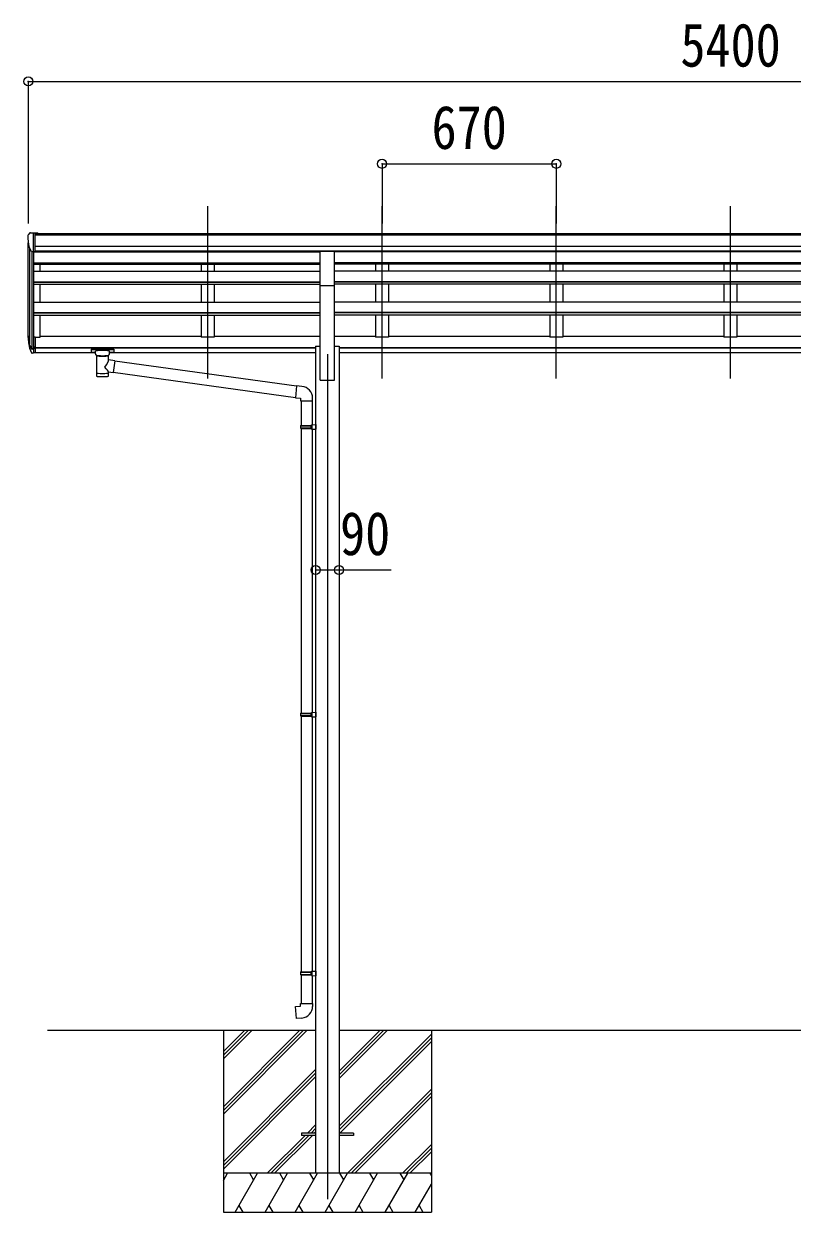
# Model space of a CAD drawing. Units: millimetres at full size. Extents: x -9783 to 33612, y -6828 to 13249.
# Drawn here: x 603 to 3558, y -4202 to 368 of the extents above; entities that cross this region are included whole.
import ezdxf
from ezdxf.enums import TextEntityAlignment as Align

# ---------------------------------------------------------------- set-up
doc = ezdxf.new("R2010")
doc.units = ezdxf.units.MM
doc.header["$LTSCALE"] = 35
doc.header["$PDMODE"] = 32
doc.header["$PDSIZE"] = 35
for name, color, linetype, lineweight in [('0-0_0', 7, 'Continuous', 9), ('0-1_本体', 4, 'Continuous', 9), ('0-2_部品', 7, 'Continuous', 9), ('0-8_PARTS2', 2, 'Continuous', 9), ('0-A_寸法', 6, 'Continuous', 9)]:
    doc.layers.add(name, color=color, linetype=linetype, lineweight=lineweight)
doc.styles.add('ＭＳ ゴシック', font='')
doc.styles.get('ＭＳ ゴシック').set_extended_font_data('MS Gothic')

msp = doc.modelspace()

# ---------------------------------------------------------------- linework, layer by layer
at = {"layer": '0-0_0'}
for p, q in [((694.61, -3502.44), (1725.41, -3502.44)), ((1370.61, -3502.44), (1370.61, -4202.44)), ((1370.61, -3796.62), (1664.79, -3502.44)), ((1370.61, -3810.76), (1678.94, -3502.44)), ((1370.61, -3824.9), (1693.08, -3502.44)), ((1370.61, -3612.77), (1480.95, -3502.44)), ((1370.61, -3598.63), (1466.8, -3502.44)), ((1370.61, -3584.49), (1452.66, -3502.44)), ((1815.81, -3688.07), (2001.45, -3502.44)), ((1815.81, -3673.93), (1987.3, -3502.44)), ((1815.81, -3659.79), (1973.16, -3502.44)), ((1815.81, -3502.44), (4825.41, -3502.44)), ((1815.81, -3871.92), (2170.61, -3517.12)), ((2170.61, -3502.44), (2170.61, -4202.44)), ((1815.81, -3886.06), (2170.61, -3531.26)), ((1818.08, -3897.94), (2170.61, -3545.4)), ((1370.61, -4008.75), (1725.41, -3653.95)), ((1370.61, -4022.89), (1725.41, -3668.09)), ((1370.61, -4037.03), (1725.41, -3682.24)), ((1847.42, -4052.44), (2170.61, -3729.25)), ((1861.57, -4052.44), (2170.61, -3743.39)), ((1875.71, -4052.44), (2170.61, -3757.54)), ((1693.56, -3897.94), (1725.41, -3866.08)), ((1707.7, -3897.94), (1725.41, -3880.23)), ((1539.06, -4052.44), (1684.56, -3906.94)), ((1553.2, -4052.44), (1698.7, -3906.94)), ((1567.34, -4052.44), (1712.84, -3906.94)), ((1721.84, -3897.94), (1725.41, -3894.37)), ((2059.56, -4052.44), (2170.61, -3941.38)), ((2073.7, -4052.44), (2170.61, -3955.52)), ((2087.84, -4052.44), (2170.61, -3969.67)), ((2170.61, -4052.44), (1370.61, -4052.44)), ((1370.61, -4079.94), (1386.49, -4052.44)), ((1415.36, -4202.44), (1501.96, -4052.44)), ((1486.96, -4078.42), (1471.96, -4052.44)), ((1530.83, -4202.44), (1617.43, -4052.44)), ((1602.43, -4078.42), (1587.43, -4052.44)), ((1646.3, -4202.44), (1732.9, -4052.44)), ((1717.9, -4078.42), (1702.9, -4052.44)), ((1761.77, -4202.44), (1848.37, -4052.44)), ((1833.37, -4078.42), (1818.37, -4052.44)), ((1877.24, -4202.44), (1963.84, -4052.44)), ((1948.84, -4078.42), (1933.84, -4052.44)), ((1992.71, -4202.44), (2079.31, -4052.44)), ((2049.31, -4052.44), (2064.31, -4078.42)), ((2164.78, -4052.44), (2170.61, -4062.54)), ((2108.18, -4202.44), (2170.61, -4094.3)), ((1370.61, -4202.44), (2170.61, -4202.44)), ((1430.36, -4176.46), (1445.36, -4202.44)), ((1545.83, -4176.46), (1560.83, -4202.44)), ((1661.3, -4176.46), (1676.3, -4202.44)), ((1776.77, -4176.46), (1791.77, -4202.44)), ((1892.24, -4176.46), (1907.24, -4202.44)), ((2007.71, -4176.46), (2022.71, -4202.44)), ((2123.18, -4176.46), (2138.18, -4202.44))]:
    msp.add_line(p, q, dxfattribs=at)
at = {"layer": '0-1_本体'}
for p, q in [((647.11, -438.32), (5994.11, -438.32)), ((647.11, -443.67), (5994.11, -443.67)), ((620.62, -839.32), (620.61, -475.07)), ((624.9, -493.87), (624.9, -863.58)), ((647.11, -487.2), (5994.11, -487.2)), ((634.61, -509.23), (634.61, -881.58)), ((640.61, -509.7), (640.61, -837.14)), ((640.61, -509.71), (1743.11, -509.71)), ((647.11, -504.87), (5994.11, -504.87)), ((1743.11, -507.24), (647.11, -507.24)), ((1285.61, -507.24), (1285.61, -509.71)), ((1335.61, -507.24), (1335.61, -509.71)), ((4843.11, -509.71), (1798.11, -509.71)), ((1955.61, -507.24), (1955.61, -509.71)), ((2005.61, -507.24), (2005.61, -509.71)), ((2625.61, -507.24), (2625.61, -509.71)), ((2675.61, -507.24), (2675.61, -509.71)), ((3295.61, -507.24), (3295.61, -509.71)), ((3345.61, -507.24), (3345.61, -509.71)), ((640.61, -551.9), (1743.11, -551.9)), ((640.61, -553.3), (1743.11, -553.3)), ((640.61, -556.99), (1743.11, -556.99)), ((640.61, -584.23), (1743.11, -584.23)), ((665.61, -584.23), (665.61, -556.99)), ((1285.61, -556.99), (1285.61, -584.23)), ((1335.61, -556.99), (1335.61, -584.23)), ((4843.11, -551.9), (1798.11, -551.9)), ((4843.11, -553.3), (1798.11, -553.3)), ((4843.11, -556.99), (1798.11, -556.99)), ((4843.11, -584.23), (1798.11, -584.23)), ((1955.61, -556.99), (1955.61, -584.23)), ((2005.61, -556.99), (2005.61, -584.23)), ((2625.61, -556.99), (2625.61, -584.23)), ((2675.61, -556.99), (2675.61, -584.23)), ((3295.61, -556.99), (3295.61, -584.23)), ((3345.61, -556.99), (3345.61, -584.23)), ((640.61, -624.96), (1743.11, -624.96)), ((640.61, -626.45), (1743.11, -626.45)), ((640.61, -633.26), (1743.11, -633.26)), ((665.61, -702.74), (665.61, -633.26)), ((1285.61, -633.26), (1285.61, -702.74)), ((1335.61, -633.26), (1335.61, -702.74)), ((1743.11, -1002.44), (1743.11, -638.5)), ((4843.11, -624.96), (1798.11, -624.96)), ((4843.11, -626.45), (1798.11, -626.45)), ((4843.11, -633.26), (1798.11, -633.26)), ((1798.11, -1002.44), (1798.11, -638.5)), ((1955.61, -633.26), (1955.61, -702.74)), ((2005.61, -633.26), (2005.61, -702.74)), ((2625.61, -633.26), (2625.61, -702.74)), ((2675.61, -633.26), (2675.61, -702.74)), ((3295.61, -633.26), (3295.61, -702.74)), ((3345.61, -633.26), (3345.61, -702.74)), ((640.61, -702.74), (1743.11, -702.74)), ((4843.11, -702.74), (1798.11, -702.74)), ((640.61, -742.06), (1743.11, -742.06)), ((640.61, -743.54), (1743.11, -743.54)), ((640.61, -753.02), (1743.11, -753.02)), ((665.62, -837.97), (665.62, -753.02)), ((1285.61, -753.02), (1285.61, -837.97)), ((4843.11, -742.06), (1798.11, -742.06)), ((4843.11, -743.54), (1798.11, -743.54)), ((4843.11, -753.02), (1798.11, -753.02)), ((1955.61, -753.02), (1955.61, -837.97)), ((2625.61, -753.02), (2625.61, -837.97)), ((3295.61, -753.02), (3295.61, -837.97)), ((647.11, -837.97), (665.62, -837.97)), ((665.61, -833.17), (1285.61, -833.17)), ((1335.61, -833.17), (1743.11, -833.17)), ((1798.11, -833.17), (1955.61, -833.17)), ((2005.61, -833.17), (2625.61, -833.17)), ((2675.61, -833.17), (3295.61, -833.17)), ((3345.61, -833.17), (3965.61, -833.17)), ((647.11, -877.48), (1725.41, -877.48)), ((647.11, -878.86), (1725.41, -878.86)), ((647.11, -896.04), (878.61, -896.04)), ((932.61, -896.04), (1725.41, -896.04)), ((1725.41, -872.44), (1743.11, -872.44)), ((1725.41, -872.44), (1725.41, -4052.44)), ((1798.11, -872.44), (1815.81, -872.44)), ((1815.81, -872.44), (1815.81, -4052.44)), ((1815.81, -877.48), (4825.41, -877.48)), ((1815.81, -878.86), (4825.41, -878.86)), ((1815.81, -896.04), (4825.41, -896.04)), ((1743.11, -1002.44), (1798.11, -1002.44))]:
    msp.add_line(p, q, dxfattribs=at)
for points in [[(1798.11, -507.24), (4660.61, -507.36), (4843.11, -507.36)], [(1335.61, -753.02), (1335.61, -837.97), (1285.61, -837.97)], [(2005.61, -753.02), (2005.61, -837.97), (1955.61, -837.97)], [(2675.61, -753.02), (2675.61, -837.97), (2625.61, -837.97)], [(3345.61, -753.02), (3345.61, -837.97), (3295.61, -837.97)]]:
    msp.add_lwpolyline(points, dxfattribs=at)
at = {"layer": '0-2_部品'}
for p, q in [((618.61, -446.09), (618.61, -446.72)), ((625.52, -437.28), (621.46, -443.09)), ((628.61, -436.72), (626.28, -436.86)), ((628.61, -436.72), (647.11, -436.72)), ((640.61, -509.7), (640.61, -436.72)), ((647.11, -436.72), (657.11, -436.8)), ((647.11, -508.7), (647.11, -436.72)), ((657.11, -438.32), (657.11, -436.8)), ((632.99, -507.89), (623.72, -491.82)), ((640.61, -509.7), (635.41, -509.38)), ((647.11, -508.7), (640.61, -508.7)), ((1743.11, -506.58), (1798.11, -506.58)), ((1743.11, -638.66), (1743.11, -506.58)), ((1798.11, -638.66), (1798.11, -506.58)), ((1743.11, -638.66), (1798.11, -638.66)), ((623.01, -863.19), (633.17, -882.36)), ((634.18, -881.11), (624.43, -862.69)), ((640.61, -837.14), (640.61, -899.03)), ((647.11, -837.14), (640.61, -837.14)), ((647.11, -837.14), (647.11, -898.21)), ((625.59, -880.04), (633.17, -897.53)), ((640.61, -881.86), (635.48, -881.86)), ((640.61, -883.86), (635.77, -883.86)), ((640.61, -899.03), (635.77, -899.03)), ((647.11, -875.46), (640.61, -875.46)), ((647.11, -880.86), (640.61, -880.86)), ((647.11, -898.21), (640.61, -898.21)), ((862.11, -883.92), (862.11, -894.68)), ((862.11, -884.11), (862.11, -885.65)), ((864.11, -883.26), (947.11, -883.26)), ((864.11, -885.43), (947.11, -885.43)), ((864.11, -895.34), (878.61, -895.34)), ((878.61, -902.15), (878.61, -891.88)), ((882.71, -906.65), (882.7, -986.94)), ((928.51, -924.22), (928.51, -906.64)), ((932.61, -902.15), (932.61, -891.88)), ((932.61, -895.34), (947.11, -895.34)), ((949.11, -883.92), (949.11, -894.68)), ((953.74, -928.13), (928.51, -924.22)), ((953.74, -928.13), (946.72, -973.39)), ((953.74, -928.13), (1651.7, -1024.93)), ((928.53, -986.94), (928.51, -970.32)), ((928.51, -970.57), (946.72, -973.39)), ((1647.69, -1070.75), (946.72, -973.39)), ((1672.54, -1026.75), (1651.7, -1024.93)), ((1667.61, -1082.5), (1713.61, -1082.5)), ((1669.61, -1082.5), (1669.61, -1176.5)), ((1711.61, -1082.5), (1711.61, -1173.94)), ((1713.61, -1082.5), (1713.61, -1071.58)), ((1667.61, -1178.5), (1668.61, -1176.5)), ((1667.61, -1178.5), (1711.61, -1178.5)), ((1667.61, -1178.5), (1667.61, -1186.5)), ((1667.61, -1186.5), (1711.61, -1186.5)), ((1667.61, -1186.5), (1668.61, -1188.5)), ((1668.61, -1176.5), (1711.61, -1176.5)), ((1707.14, -1178.5), (1706.71, -1176.5)), ((1709.61, -1174), (1725.61, -1173.53)), ((1709.61, -1176), (1709.61, -1174)), ((1709.61, -1176), (1711.61, -1176)), ((1725.61, -1173.53), (1725.61, -1191.47)), ((1668.61, -1188.5), (1711.61, -1188.5)), ((1669.61, -1188.5), (1669.61, -2282.69)), ((1709.61, -1191), (1709.61, -1189)), ((1709.61, -1191), (1725.61, -1191.47)), ((1711.61, -1191.06), (1711.61, -2280.13)), ((1667.61, -2284.69), (1668.61, -2282.69)), ((1667.61, -2284.69), (1711.61, -2284.69)), ((1667.61, -2284.69), (1667.61, -2292.69)), ((1668.61, -2282.69), (1711.61, -2282.69)), ((1707.14, -2284.69), (1706.71, -2282.69)), ((1709.61, -2280.19), (1725.61, -2279.71)), ((1709.61, -2282.19), (1709.61, -2280.19)), ((1709.61, -2282.19), (1711.61, -2282.19)), ((1725.61, -2279.71), (1725.61, -2297.66)), ((1667.61, -2292.69), (1711.61, -2292.69)), ((1667.61, -2292.69), (1668.61, -2294.69)), ((1668.61, -2294.69), (1711.61, -2294.69)), ((1669.61, -2294.69), (1669.61, -3277.85)), ((1709.61, -2297.19), (1709.61, -2295.19)), ((1709.61, -2297.19), (1725.61, -2297.66)), ((1711.61, -2297.24), (1711.61, -3275.29)), ((1667.61, -3279.85), (1668.61, -3277.85)), ((1667.61, -3279.85), (1711.61, -3279.85)), ((1667.61, -3279.85), (1667.61, -3287.85)), ((1667.61, -3287.85), (1711.61, -3287.85)), ((1667.61, -3287.85), (1668.61, -3289.85)), ((1668.61, -3277.85), (1711.61, -3277.85)), ((1668.61, -3289.85), (1711.61, -3289.85)), ((1669.61, -3289.85), (1669.61, -3399.85)), ((1707.14, -3279.85), (1706.71, -3277.85)), ((1709.61, -3275.35), (1725.61, -3274.87)), ((1709.61, -3277.35), (1709.61, -3275.35)), ((1709.61, -3277.35), (1711.61, -3277.35)), ((1709.61, -3292.35), (1709.61, -3290.35)), ((1725.61, -3274.87), (1725.61, -3292.82)), ((1709.61, -3292.35), (1725.61, -3292.82)), ((1711.61, -3292.4), (1711.61, -3399.85)), ((1667.61, -3399.85), (1713.61, -3399.85)), ((1667.61, -3409.85), (1667.61, -3399.85)), ((1713.61, -3399.85), (1713.61, -3410.76))]:
    msp.add_line(p, q, dxfattribs=at)
at = {"layer": '0-2_部品', "color": 4}
for p, q in [((1670.81, -3897.94), (1670.81, -3906.94)), ((1725.61, -3897.94), (1670.81, -3897.94)), ((1725.61, -3906.94), (1670.81, -3906.94)), ((1870.41, -3897.94), (1815.61, -3897.94))]:
    msp.add_line(p, q, dxfattribs=at)
at = {"layer": '0-2_部品'}
for points in [[(862.11, -883.92), (862.15, -883.72), (862.24, -883.59), (862.33, -883.49), (862.43, -883.43), (862.56, -883.39), (862.85, -883.33), (863.34, -883.28), (863.88, -883.26), (864.11, -883.26)], [(862.11, -894.68), (862.15, -894.88), (862.24, -895.01), (862.33, -895.11), (862.43, -895.17), (862.56, -895.21), (862.85, -895.27), (863.34, -895.32), (863.88, -895.34), (864.11, -895.34)], [(878.65, -902.09), (878.63, -902.45), (878.88, -903.41), (879.4, -904.29), (880.2, -905.13), (881.31, -905.93), (882.71, -906.65)], [(928.51, -906.64), (928.75, -906.55), (930.1, -905.81), (931.22, -904.96), (931.97, -904.1), (932.43, -903.2), (932.61, -902.31)], [(947.11, -883.26), (947.47, -883.26), (948, -883.29), (948.45, -883.34), (948.75, -883.41), (948.92, -883.51), (949.04, -883.65), (949.11, -883.83), (949.11, -883.92)], [(947.11, -895.34), (947.47, -895.34), (948, -895.31), (948.45, -895.26), (948.75, -895.19), (948.92, -895.09), (949.04, -894.95), (949.11, -894.77), (949.11, -894.68)], [(1651.7, -1024.93), (1647.69, -1070.75), (1667.61, -1072.5), (1667.61, -1082.5)], [(1707.14, -1178.5), (1707.14, -1186.5), (1706.71, -1188.5)], [(1709.61, -1189), (1711.61, -1189), (1711.61, -1176)], [(1707.14, -2284.69), (1707.14, -2292.69), (1706.71, -2294.69)], [(1709.61, -2295.19), (1711.61, -2295.19), (1711.61, -2282.19)], [(1707.14, -3279.85), (1707.14, -3287.85), (1706.71, -3289.85)], [(1709.61, -3290.35), (1711.61, -3290.35), (1711.61, -3277.35)], [(1672.54, -3455.59), (1651.7, -3457.41), (1647.69, -3411.59), (1667.61, -3409.85)]]:
    msp.add_lwpolyline(points, dxfattribs=at)
at = {"layer": '0-2_部品', "color": 4}
msp.add_lwpolyline([(1870.41, -3897.94), (1870.41, -3906.94), (1815.61, -3906.94)], dxfattribs=at)
at = {"layer": '0-2_部品'}
for centre, radius, start, end in [((621.61, -446.09), 3, 93, 180), ((820.61, -446.72), 202, 180, 192.90261), ((626.34, -437.86), 1, 93.5, 145), ((635.59, -506.39), 3, 210, 266.5), ((709.28, -841.02), 89.07, 174.49576, 194.41188), ((708.56, -836.74), 88.05, 177.22392, 197.21071), ((753.83, -843.96), 133.22, 183.27987, 195.71302), ((635.77, -880.86), 3, 210, 270), ((635.77, -896.03), 3, 210, 270), ((635.48, -880.36), 1.5, 210, 270), ((1668.61, -1071.58), 45, 0, 85), ((1668.61, -3410.76), 45, 275, 0)]:
    msp.add_arc(centre, radius, start, end, dxfattribs=at)
for centre, major_axis, ratio, start_param, end_param in [((864.11, -885.65), (2, 0), 0.109601, 1.5707963, 3.1415927), ((905.61, -891.88), (27, 0), 0.122176, 6.2831853, 9.424778), ((905.63, -907.11), (-22.91, 0.42), 0.072511, 0.0008029, 1.5715993), ((905.63, -908.73), (-22.91, 0.42), 0.072511, 0.0008029, 1.5715993), ((905.6, -907.11), (22.92, 0.42), 0.07247, 4.71158, 6.2823764), ((905.6, -908.73), (22.92, 0.42), 0.07247, 4.71158, 6.2823764), ((916.61, -902.15), (16, 0), 0.361356, 6.2636979, 6.2831853), ((947.11, -885.65), (2, 0), 0.109601, 0, 1.5707963), ((905.61, -950.76), (-22.81, -26.62), 0.234429, 1.6855472, 3.1268519), ((908.17, -948.12), (20.32, -22.25), 0.045535, 0.0389954, 1.3075346), ((905.61, -986.94), (22.92, 0), 0.101955, 3.1415499, 6.2833984), ((905.61, -974.5), (22.91, 0), 0.122865, 3.1415927, 6.2831853)]:
    msp.add_ellipse(centre, major_axis=major_axis, ratio=ratio, start_param=start_param, end_param=end_param, dxfattribs=at)
at = {"layer": '0-8_PARTS2'}
for p, q in [((1310.61, -996.24), (1310.61, -333.71)), ((1980.61, -996.24), (1980.61, -333.71)), ((2650.61, -996.24), (2650.61, -333.71)), ((3320.61, -996.24), (3320.61, -333.71)), ((1770.61, -902.44), (1770.61, -4152.44))]:
    msp.add_line(p, q, dxfattribs=at)
at = {"layer": '0-A_寸法'}
for p, q in [((620.61, 145.92), (620.61, -399.7)), ((620.61, 145.92), (6020.61, 145.92)), ((1980.61, -170.7), (1980.61, -399.7)), ((1980.61, -170.7), (2650.61, -170.7)), ((2650.61, -170.7), (2650.61, -399.7)), ((1725.61, -1732.62), (1815.61, -1732.62)), ((1815.61, -1732.62), (2015.61, -1732.62))]:
    msp.add_line(p, q, dxfattribs=at)
for p in [(620.61, 145.92), (1980.61, -170.7), (2650.61, -170.7), (1725.61, -1732.62), (1815.61, -1732.62)]:
    msp.add_point(p, dxfattribs=at)

# ---------------------------------------------------------------- texts
at = {"layer": '0-A_寸法', "color": 7, "style": 'ＭＳ ゴシック', "width": 0.85}
for s, p in [('5400', (3128.11, 152.92)), ('670', (2171.24, -163.7)), ('90', (1819.36, -1725.62))]:
    msp.add_text(s, height=166.8, dxfattribs=at).set_placement(p, align=Align.BOTTOM_LEFT)

doc.saveas('drawing.dxf')
